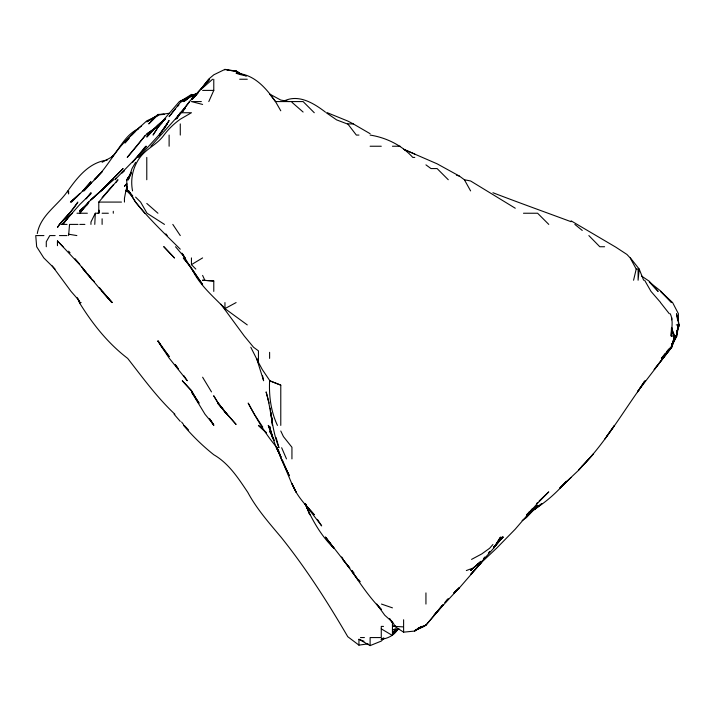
<?xml version="1.0" encoding="UTF-8"?>
<svg xmlns="http://www.w3.org/2000/svg" width="715" height="715" viewBox="0 0 715 715"><rect width="100%" height="100%" fill="white"/><g stroke="black" fill="none" stroke-linecap="round" stroke-linejoin="round"><path stroke-width="1.07" d="M127.118 186.436L127.029 190.905L132.49 196.366M671.465 327.953L671.117 336.068C671.51 328.632 673.593 320.847 670.268 313.742M94.782 224.403L95.301 213.24L98.804 213.24L99.028 211.211L98.232 213.24L98.938 211.247M126.913 183.8L126.287 190.905L126.904 187.857M68.613 235.575L69.543 224.403L78.024 224.403M630.38 257.909L639.201 269.072L638.102 280.235L638.102 269.072L636.216 269.072L630.165 257.909L626.939 254.46L615.776 247.149L571.106 220.846M671.93 343.683L671.608 346.936L674.969 336.068L671.608 329.365M671.608 347.025L671.93 343.736M98.581 213.24L98.983 210.192M676.694 334.039L677.132 330.991M677.427 328.963L678.026 324.905L676.962 336.068L671.608 345.229L676.462 336.068L671.608 346.811L675.586 336.068L671.608 336.068L671.6 328.257M126.948 186.847L126.037 190.905L126.886 188.876M633.57 280.235L636.216 269.072M676.649 335.058L679.143 324.905L676.613 332.01M671.608 347.374L654.162 369.575L671.608 347.24L674.209 337.087L671.608 347.24L638.102 390.962L645.18 380.738L637.574 391.9C618.841 418.615 601.851 447.018 578.48 470.068L582.269 466.055L578.81 470.068L559.943 487.836M37.278 233.546C40.514 215.054 57.978 205.473 67.773 190.905L68.613 190.905L68.613 193.944L67.773 190.905M132.49 196.259L127.029 190.905L126.743 179.742L128.343 179.742L132.007 168.57L135.609 162.359M670.161 347.24L671.608 347.24L675.586 336.068M676.658 332.01L679.25 324.905L676.506 313.742L677.74 320.847M128.343 179.742L130.568 174.666M208.798 101.575L213.776 90.403L213.776 79.24M95.301 213.24L90.948 221.999L90.948 224.403M131.22 172.297L127.172 179.742L130.756 174.156M157.944 127.172L162.323 122.417L157.944 127.19L153.055 135.072L160.178 123.909L179.358 101.575L189.412 96.623M163.762 129.487L169.115 120.504L159.311 135.072L167.212 123.909L158.882 135.072L138.504 157.407M59.372 224.403L57.45 227.486C63.581 218.531 72.34 211.595 77.846 202.077L69.578 213.24L59.372 224.403L69.578 213.24M638.102 391.168L637.548 391.9L644.269 381.604M131.471 172.869L126.868 179.742L129.504 176.301M176.793 117.912L180.278 112.773L184.756 108.278M176.614 118.672L180.278 113.435L176.444 118.672M604.604 439.323L614.498 425.407L606.534 436.57M200.888 89.607L202.023 88.034M175.935 118.913L180.278 113.077L175.89 118.913M98.804 213.24L98.777 202.077L117.993 179.742L115.973 182.414M177.088 117.984L179 115.446M189.681 101.575L181.208 112.738L184.693 108.448M132.668 162.278L145.69 146.235M68.613 189.797C78.284 176.301 89.581 162.341 107.187 160.089M126.743 179.742L130.756 174.585M87.355 213.24L79.776 213.24L88.49 202.077L100.145 191.638M665.424 353.246L661.366 358.403L670.992 347.24M666.782 351.53L668.811 348.956M445.213 602.522L448.278 598.661M79.776 213.24L88.883 202.077L79.776 211.64L87.588 204.276M182.325 111.88L185.14 108.448M437.106 611.87L425.943 625.16L417.882 628.476L425.943 625.16L443.291 604.845M113.283 184.801L102.111 197.644M182.799 111.147L181.467 112.738L182.888 111.147M137.182 157.407L146.504 146.235L136.726 157.407L114.927 179.742L116.518 178.25M434.068 615.231L442.826 604.926L434.148 615.231L442.406 605.605M398.014 628.887C394.537 635.26 388.022 638.415 381.274 639.362M444.9 602.459L447.599 599.242M125.125 143.027L129.183 138.254M532.577 508.356L527.152 514.737L536.733 507.552L527.33 514.13M539.11 501.045L548.771 491.866L537.609 503.199L515.274 529.136L496.576 548.235L481.776 562.151L470.604 574.502L481.776 562.088L459.441 587.837L453.846 592.905L459.441 587.685L437.106 611.763M82.958 190.905L90.948 181.69L82.752 190.905L90.126 184.13M202.613 87.248L209.611 79.24L189.439 101.575L180.859 112.738L191.441 112.738L180.278 119.208A75.558 75.558 0 0 0 163.976 135.072C157.604 144.251 146.62 148.389 140.015 157.407C132.838 166.953 130.219 179.233 132.552 190.905M483.465 558.603L484.868 557.012M488.381 553.017L489.775 551.426M141.615 125.867L135.609 130.443L124.446 142.678L128.718 138.111C114.874 150.105 107.724 167.516 94.237 179.742L102.111 171.707L83.896 190.905L90.948 183.183M492.939 544.508L489.659 548.235L481.776 553.928L471.551 559.398M536.634 503.566L537.609 502.484M88.857 195.919L90.948 193.604L79.776 204.517L62.214 224.403L70.124 215.287M198.046 92.852L192.174 99.367L209.218 79.24L202.613 87.105L208.539 79.24L213.776 74.816L224.948 69.382L236.111 71.107L243.556 75.433M180.278 113.471L150.856 146.235M534.614 508.928L526.437 517.597L522.147 520.574M175.336 108.877L169.115 116.634L180.278 102.522L191.441 95.515L184.095 100.359M177.454 106.562L178.866 105.016M493.663 547.073L503.038 537.072L493.663 547.44L502.145 537.072L493.538 548.235L500.518 537.072L493.663 548.235L481.776 561.49L470.604 569.873M130.148 136.565L131.569 135.072M191.441 99.564L198.046 92.7M164.039 114.221L157.944 114.445L148.756 123.909L157.944 114.856L169.115 113.283M100.985 190.905L123.123 168.57L102.111 189.797L90.948 199.834L113.283 179.787L102.111 189.779L111.799 179.742L101.387 190.905M384.08 638.272L381.274 641.096L370.111 645.618L358.939 639.29L358.939 645.127L368.082 643.857M397.808 628.691L392.446 634.044L398.335 629.182M131.891 135.072L135.609 131.372M534.489 508.535L528.242 514.737L536.831 507.096M459.441 587.685L454.222 592.905M122.068 173.039L124.446 170.814M571.106 477.477L559.943 488.157L566.557 481.24C555.644 493.752 543.078 504.933 528.305 512.691L537.609 506.855L527.304 514.067M477.79 564.028L470.604 570.57L480.981 561.302L477.477 564.135M90.948 182.933L71.366 202.077L79.776 193.685L70.427 202.077L77.229 196.339M202.613 87.999L212.614 79.24M424.075 626.403L425.943 624.812L424.174 626.403L414.772 630.612L421.555 626.403L414.772 631.041L403.609 632.167L394.689 626.403M528.832 512.655L537.609 505.264L527.152 514.737L536.733 507.096M87.391 204.195L79.776 210.576L87.82 204.034M470.604 569.81L472.329 568.398M137.325 129.549L135.609 130.961L146.781 120.844L157.944 115.723M154.512 128.879L146.781 135.072L157.944 125.384L146.781 137.039L157.944 124.812L165.719 118.708M538.458 506.05L541.845 503.566L537.609 507.239L526.472 514.737M156.228 127.324L146.781 133.937L154.512 128.709M191.441 95.917L183.317 101.575L191.441 95.721L196.518 93.665M194.489 94.827L191.441 94.443L180.278 101.575L185.864 98.634M398.005 628.735L392.446 632.23L398.952 628.825M164.039 114.418L157.944 114.865L146.781 121.818L155.155 117.251M381.274 639.201L383.821 638.218L381.274 639.264L383.133 638.138M195.821 269.072L191.441 264.648L202.613 257.909M197.027 93.585L191.441 96.695L196.098 94.416M102.111 162.296L111.066 157.407L113.283 155.495L111.513 157.407L113.283 155.37L111.728 157.407C120.281 147.701 126.09 133.991 138.656 128.816M191.441 267.812L183.308 257.909L192.049 269.072C199.369 284.999 213.106 296.225 224.948 308.621L236.111 302.57M535.75 507.65L537.609 506.667M466.332 570.57L470.604 568.952M196.518 93.808L191.441 95.703L183.853 101.575L191.441 95.578L196.518 93.745M283.641 101.226C298.37 93.656 313.876 103.255 325.441 112.139M395.484 628.923L392.446 629.87L398.532 628.735M191.441 94.443L191.441 94.97L196.518 94.469M239.704 79.24L247.274 79.24M202.613 90.403L213.776 90.403M201.344 101.575L191.441 101.575L202.613 104.444M370.111 133.687L353.281 123.909L347.222 123.909L336.613 119.888L326.263 112.738M358.939 135.072L356.347 135.072L347.776 123.909M370.111 135.072C386.127 137.593 401.714 145.136 412.769 157.407L414.772 157.407M370.111 146.235L381.274 146.235M392.446 146.235L400.177 146.235M98.777 202.077L121.478 202.077M76.997 213.24L78.757 213.24M102.111 213.24L108.349 213.24M523.478 213.24L537.609 213.24L548.771 224.403M61.213 224.403L67.04 224.403M79.776 224.403L84.879 224.403M43.919 235.575L35.75 235.575L36.662 246.738L43.794 257.909L55.073 269.072M55.135 235.575L49.791 235.575L46.278 241.742L46.278 246.738M59.434 235.575L67.004 235.575M604.604 246.738L599.796 246.738L588.856 235.575M213.776 281.013L202.613 280.235L213.776 281.013L213.776 291.407M77.98 298.852L79.776 302.57L81.126 302.57M676.274 324.905L679.25 324.905M277.438 425.407C270.896 411.527 268.876 395.94 269.609 380.738L280.781 385.135L280.781 425.407M383.517 626.403L381.274 626.403L381.274 637.566L370.111 637.566L370.111 645.618M395.904 626.403L392.446 626.403L392.446 635.501L381.274 628.851M360.476 637.566L364.409 637.566M392.446 622.05L392.446 625.884L395.484 626.027M191.441 94.97L194.489 95.202M229.006 70.383L226.977 70.177L236.111 70.964L241.697 74.548M231.034 70.588L236.111 71.107L241.697 74.619M68.613 234.216L76.862 235.575M289.11 101.575L280.781 100.073L269.609 94.014L275.498 101.575L280.781 110.789M414.772 154.047L403.609 149.283L437.106 163.815L459.441 176.105L464.384 179.742L470.604 180.975L515.274 208.235M241.187 74.843L236.111 73.288C254.004 74.047 266.034 88.017 275.498 101.575L303.106 101.575L314.278 112.738M456.393 175.121L459.441 176.149M381.47 604.068L392.446 607.857M492.939 192.728C518.938 202.711 545.009 212.051 571.106 221.722M358.939 639.29L364.015 641.239M327.354 112.738L347.776 121.041L353.281 123.909M269.609 380.738L280.781 385.135M246.264 76.273L236.111 71.884L241.697 74.735M164.477 224.403L147.04 213.24L140.596 202.077L135.609 197.09M641.659 276.124L649.274 281.245L658.158 291.407L649.274 282.005L660.437 290.817L671.608 302.57L660.615 291.407L672.609 302.57L678.401 313.742L678.419 323.788M358.939 645.127L347.776 636.716C327.631 602.128 306.029 568.327 280.977 537.072L280.781 536.858C268.911 522.719 256.605 508.776 247.819 492.403L247.274 491.58C237.979 477.754 228.603 463.284 213.776 454.731C202.774 445.972 192.639 436.141 183.567 425.407M247.274 324.905L224.948 308.621L222.347 305.591M425.943 164.87L431.011 168.57L437.106 168.57L448.278 179.742M180.278 249.195C164.986 234.028 149.229 218.987 135.609 202.193L128.62 190.905L125.885 190.905L124.446 198.252L124.446 202.077M574.86 224.403L582.269 230.453M291.943 102.299L303.106 112.032M146.781 203.444L157.944 213.24M266.418 432.602L258.446 425.407L266.418 433.004M57.45 245.683L57.45 240.919L63.099 246.738M174.907 414.235C156.987 397.406 142.696 377.636 127.672 358.403C108.072 343.441 92.709 324.127 79.776 303.267L77.113 297.494M184.247 425.407L188.563 429.992M57.45 240.919L79.776 264.747L101.995 291.407L112.273 302.57L102.111 291.407L111.853 302.57L99.349 287.466M226.932 414.235L236.111 424.433L217.575 403.072L226.932 414.235L218.138 403.072L213.776 395.896L218.138 403.072L226.816 414.235L218.147 403.072M175.524 246.738L185.078 257.909L182.414 253.655M79.776 301.39L71.044 291.407L52.168 265.846M82.922 269.072L92.485 280.235M660.437 302.293L651.008 291.407L644.617 280.235M391.114 620.575L392.446 622.104L384.759 615.231L376.689 604.068L381.274 609.439C369.753 597.776 360.583 584.066 351.378 570.57L358.313 580.133L342.807 559.398L349.76 568.094L347.776 565.628M351.744 570.57L353.907 573.064L351.735 570.57M68.613 251.171L70.061 252.86M93.129 280.235L94.514 281.844M174.103 414.235L180.278 421.403M86.166 272.254L81.608 266.686M87.534 273.854L90.948 277.831M389.791 619.163L392.446 622.309L391.212 620.54M75.084 258.705L79.776 264.3M144.779 213.24L135.528 202.077L128.62 190.905L132.811 196.053M349.76 568.157L325.441 537.072L333.878 548.235C321.035 535.803 312.008 519.841 305.028 503.566M160.446 344.165L157.944 341.091L169.115 358.054L187.241 380.738L183.764 375.59M262.745 427.123L254.343 414.235L248.177 403.072C256.551 418.722 265.471 434.237 277.098 447.733M660.508 302.57L669.312 313.742M181.601 422.047L183.585 424.567M341.645 556.976L342.905 558.594M165.862 233.859L167.194 235.575M358.939 580.017L360.253 581.733M220.908 304.206L244.316 336.068L253.53 347.24L258.446 350.868L258.446 362.407L262.316 369.575L269.868 380.738M202.613 377.216L211.497 391.9M199.271 403.072L191.441 391.9L204.999 414.235L213.776 424.898L209.549 418.677M172.807 224.403L180.278 235.575M389.666 618.6L392.446 622.801M317.415 519.385L321.661 525.9L304.51 503.566L314.278 514.737C305.734 505.183 296.385 495.727 291.943 483.429L296.314 492.403L291.943 483.992L276.696 447.733L280.781 456.608L276.258 447.733L268.277 425.407L272.227 434.783M209.549 418.892L213.776 425.407L210.97 420.751M196.214 275.588L192.049 269.072L202.613 284.472L191.548 269.072L181.968 253.128M273.21 438.429L272.066 436.57L273.631 439.359M392.446 621.791L395.207 626.403L403.609 626.912L403.609 632.167M464.384 179.742L470.604 190.905M288.511 473.965L286.545 470.068L288.511 474.027M250.795 347.24L258.446 362.407L256.614 358.403L263.612 380.738L262.53 375.661M289.191 475.654L281.209 458.905L278.314 449.717M305.466 503.566L309.774 514.737L305.269 503.566L308.737 511.011M280.781 430.993L283.417 436.57L291.943 447.277L291.943 458.905M305.269 503.566L308.326 510.081M288.047 472.865L289.343 475.654M202.613 275.409L204.83 280.235M280.781 456.608L276.794 447.733L280.781 457.189L279.753 454.034M282.309 459.915L286.742 470.068M281.656 447.733L286.474 458.905M273.103 437.589L274.417 440.628M639.201 269.072L643.634 280.235M672.601 332.243L673.932 336.068L671.868 327.72M392.446 625.884L392.606 626.403M276.106 437.589L278.957 447.733C271.682 429.822 271.494 410.303 266.096 391.9L269.081 403.072M272.049 419.312L271.012 414.235L272.495 425.407L271.727 417.283M270.216 408.149L270.627 410.178M271.03 412.206L271.432 414.235M671.608 327.72L671.608 336.068M671.608 346.292L671.608 347.24M425.943 592.905L425.943 604.068M414.772 630.442L414.772 631.041M403.609 619.762L403.609 626.403M269.609 352.334L269.609 358.403M224.948 69.382L224.948 69.972M224.948 302.57L224.948 308.621M191.441 257.909L191.441 264.648M180.278 123.909L180.278 135.072M169.115 135.072L169.115 146.235M146.781 157.407L146.781 179.742M113.283 211.291L113.283 213.24M102.111 218.79L102.111 224.403M79.776 302.57L79.776 303.267M671.608 317.603L671.608 319.694L671.608 317.603M68.613 216.725L62.911 224.403L68.613 216.788L72.278 213.24L68.613 216.725M136.61 146.235L127.225 157.407L145.61 135.072L136.61 146.235M90.948 192.898L86.175 198.734L90.948 192.898M527.5 514.737L526.437 515.998L527.581 514.737M593.441 453.936L582.269 466.019L593.441 453.936M126.6 183.835L124.446 186.284L126.609 183.835M502.922 537.072L493.734 547.44L502.922 537.072M165.147 119.325L159.588 123.909L165.147 119.36M196.598 94.952L191.441 98.84L196.598 94.988M422.395 626.403L414.772 630.648L422.395 626.403M174.406 257.909L163.842 246.738L174.406 257.909M191.441 390.497L182.28 380.738L191.441 390.917L198.591 403.072L191.441 390.497M169.115 356.428L161.885 347.24L157.944 340.849L169.115 356.428M333.95 548.235L325.441 537.305L333.878 548.235M178.16 368.708L175.166 364.418L178.169 368.708M272.692 436.57L269.609 431.243L272.665 436.57M272.156 436.57L269.609 426.203L272.12 436.57"/></g></svg>
